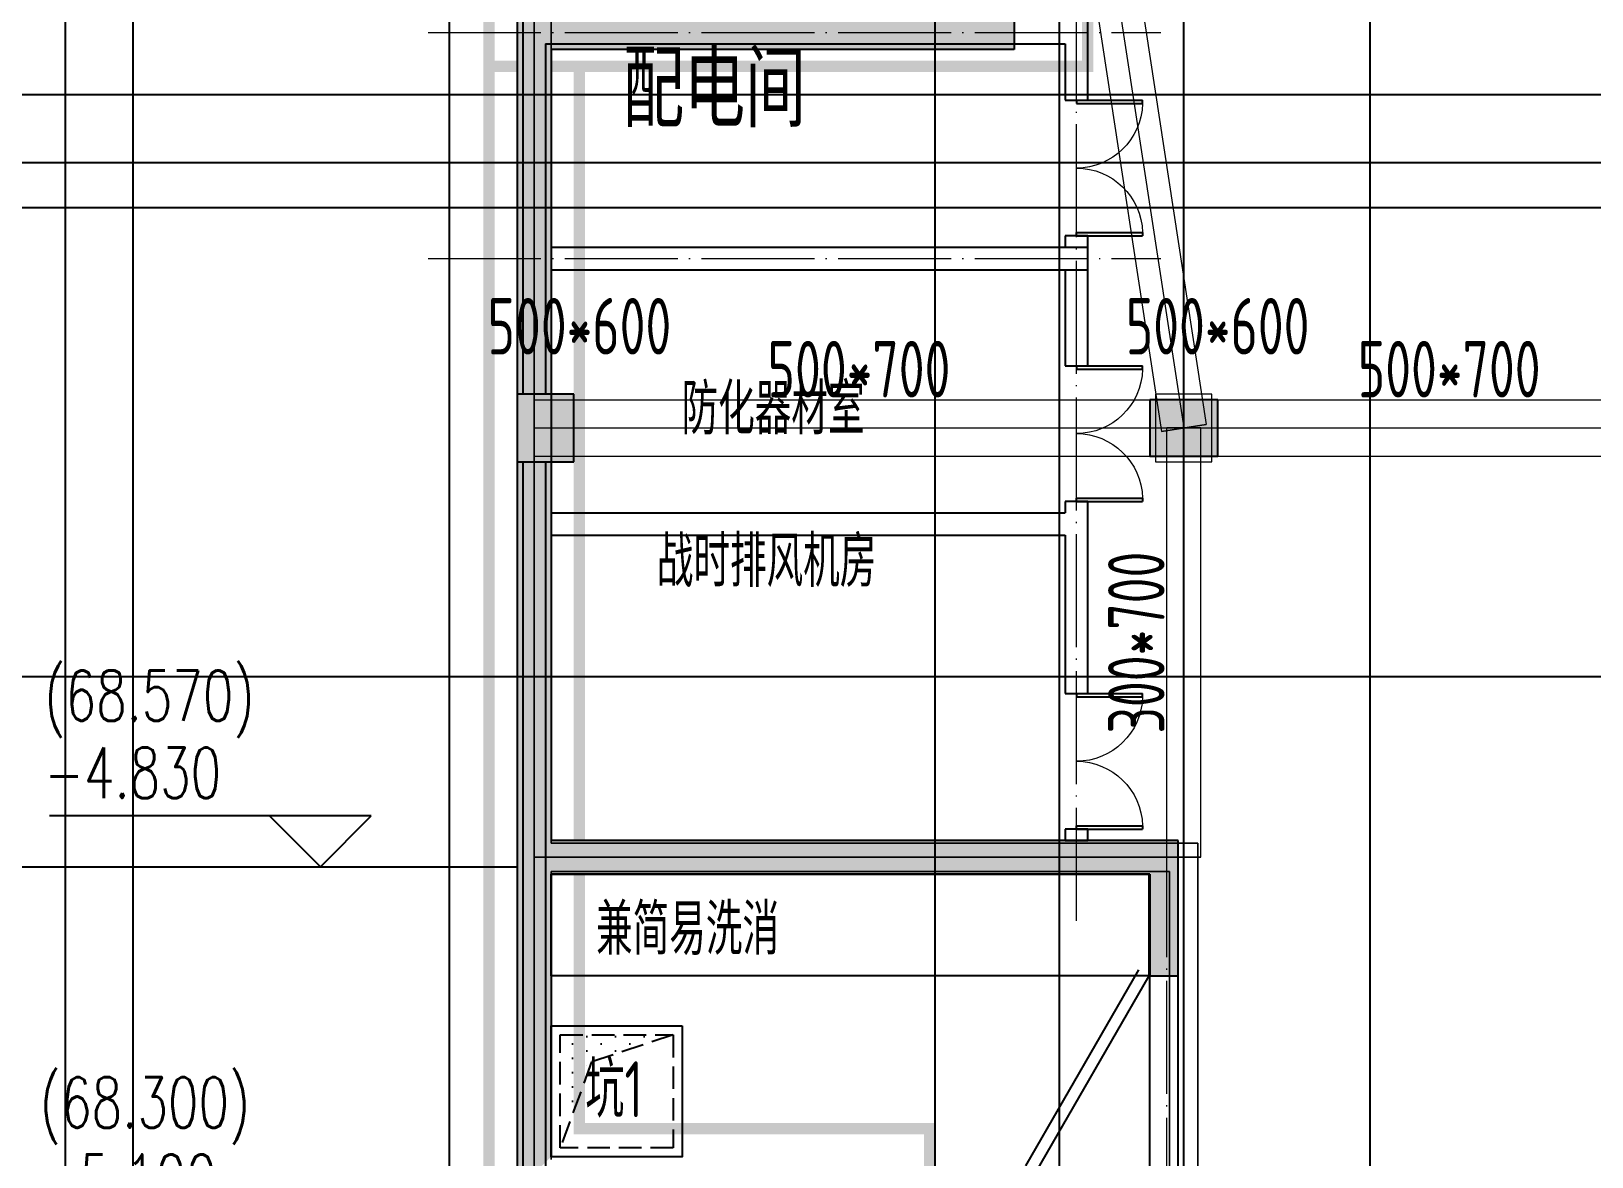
# Model space of a CAD drawing. Extents: x 369444 to 684549, y -549309 to 575337.
# Drawn here: x 474271 to 488087, y 434757 to 444718 of the extents above; entities that cross this region are included whole.
import ezdxf

# ---------------------------------------------------------------- set-up
doc = ezdxf.new("R2010")
doc.units = 0
doc.header["$LTSCALE"] = 1000
doc.header["$MEASUREMENT"] = 0
for name, pattern in [('__DASH', [0.35, 0.25, -0.1]), ('DASH', [0.35, 0.25, -0.1]), ('DOTE', [2.42, 2, -0.2, 0.02, -0.2])]:
    doc.linetypes.add(name, pattern=pattern)
for name, color, linetype, lineweight, true_color in [('-1-0-1', 7, 'Continuous', 0, 0xc0c0c0), ('-1-1-2', 7, 'Continuous', 0, 0xc0c0c0), ('-2-0-1', 1, 'Continuous', 0, 0xff0000), ('-2-1-2', 9, 'Continuous', 0, 0x808080), ('1-6-1', 7, 'Continuous', 0, 0x55ff55), ('1-6-2', 7, 'Continuous', 0, 0x55ff55), ('11-6-1', 2, 'Continuous', 0, 0xffff00), ('11-6-2', 2, 'Continuous', 0, 0xffff00), ('11-6-5', 2, 'Continuous', 0, 0xffff00), ('12-6-1', 4, 'Continuous', 0, 0x00ffff), ('12-6-2', 4, 'Continuous', 0, 0x00ffff), ('12-6-5', 4, 'Continuous', 0, 0x00ffff)]:
    doc.layers.add(name, color=color, linetype=linetype, lineweight=lineweight, true_color=true_color)
for name, color, linetype in [('1-标高箭头', 3, 'Continuous'), ('A-WALL-HATCH', 8, 'Continuous'), ('AIRD-PLUM', 122, 'Continuous'), ('COLUMN', 9, 'Continuous'), ('DIM_ELEV', 3, 'Continuous'), ('DOTE', 1, 'Continuous'), ('PUB_HATCH', 8, 'Continuous'), ('WALL', 9, 'Continuous'), ('WINDOW', 4, 'Continuous'), ('人防墙', 7, 'Continuous'), ('填充', 8, 'Continuous'), ('排水', 61, 'Continuous'), ('文字', 2, 'Continuous'), ('防火分区线', 7, 'Continuous')]:
    doc.layers.add(name, color=color, linetype=linetype)
doc.layers.add('DOTE2', color=122, linetype='DOTE', lineweight=9)
doc.layers.add('TEXT', color=7, linetype='Continuous', lineweight=13)
doc.styles.add('_HZTXT', font='txt.shx', dxfattribs={"width": 0.8, "bigfont": 'HZTXT.shx'})
doc.styles.add('_TCH_DIM', font='SIMPLEX', dxfattribs={"bigfont": 'GBCBIG'})
doc.styles.add('yjkcad', font='yjkeng.shx', dxfattribs={"width": 0.7, "height": 250, "bigfont": 'yjkchn.shx'})
doc.styles.add('说明', font='TSSDENG', dxfattribs={"width": 0.7, "bigfont": 'HZTXT'})

# ---------------------------------------------------------------- blocks, each defined once
blk = doc.blocks.new('$DorLib2D$00000002')
for p, q in [((-0.5, 0), (-0.5, 0.4875)), ((-0.475, 0.4875), (-0.5, 0.4875)), ((-0.475, 0), (-0.475, 0.4875)), ((0.475, 0), (0.475, 0.4875)), ((0.475, 0.4875), (0.5, 0.4875)), ((0.5, 0), (0.5, 0.4875)), ((-0.5, 0), (-0.475, 0)), ((0.5, 0), (0.475, 0))]:
    blk.add_line(p, q)
at = {"lineweight": 13}
for centre, start, end in [((-0.4875, 0), 0, 88.53072), ((0.4875, 0), 91.46928, 180)]:
    blk.add_arc(centre, 0.4875, start, end, dxfattribs=at)
blk = doc.blocks.new('$DorLib2D$00000182')
at = {"color": 0}
for p, q in [((-0.5267, 0.1129), (0.3394, 0.6129)), ((-0.5, 0.0667), (0.366, 0.5667))]:
    blk.add_line(p, q, dxfattribs=at)
blk = doc.blocks.new('JSK1000')
at = {"layer": 'AIRD-PLUM'}
h = blk.add_hatch(dxfattribs=at)
h.set_pattern_fill('DOTS', color=8, scale=80, style=0)
h.set_pattern_definition([(0, (-20, -20), (63.5, 127), [0, -127])])
h.paths.add_polyline_path([(80, 1080), (80, 80), (321, 803), (1080, 1080)])
at = {"layer": 'AIRD-PLUM', "ltscale": 0.25}
blk.add_lwpolyline([(0, 0), (1160, 0), (1160, 1160), (0, 1160)], close=True, dxfattribs=at)
at = {"layer": 'AIRD-PLUM', "color": 8, "linetype": 'DASH', "ltscale": 0.8}
blk.add_lwpolyline([(80, 80), (1080, 80), (1080, 1080), (80, 1080)], close=True, dxfattribs=at)
blk.add_lwpolyline([(80, 80), (321, 803), (1080, 1080)], dxfattribs=at)
blk = doc.blocks.new('A$C69B9310D')
at = {"layer": 'AIRD-PLUM', "xscale": -1, "rotation": 90}
blk.add_blockref('JSK1000', (1160, 1160), dxfattribs=at)
at = {"layer": '文字', "style": '说明', "width": 0.7}
blk.add_text('坑1', height=495, dxfattribs=at).set_placement((302, 350))

msp = doc.modelspace()

# ---------------------------------------------------------------- hatches: boundary and pattern name
at = {"layer": 'A-WALL-HATCH'}
for points in [[(479074.7, 440906.6), (479074.7, 441506.6), (478574.7, 441506.6), (478574.7, 440906.6)], [(484774.9, 440956.9), (484774.9, 441456.9), (484174.9, 441456.9), (484174.9, 440956.9)]]:
    msp.add_hatch(color=256, dxfattribs=at).paths.add_polyline_path(points)
at = {"layer": 'PUB_HATCH'}
for points in [[(478874.6, 449957), (478574.6, 449957), (478574.6, 444656.9), (478814.6, 444676.9), (478874.6, 444806.9)], [(482924.6, 449727), (482724.6, 449707), (482724.6, 444806.9), (482974.6, 444556.9), (482974.6, 449607)], [(482974.6, 444556.9), (482724.6, 444806.9), (478874.6, 444806.9), (478814.6, 444676.9), (478874.6, 444556.9)], [(478814.6, 444676.9), (478574.6, 444656.9), (478574.6, 439707), (478874.6, 439707), (478874.6, 444556.9)], [(478874.6, 439707), (478574.6, 439707), (478574.6, 437407), (478814.6, 437407), (478874.6, 437557)], [(484174.6, 437257), (484424.6, 437557), (478874.6, 437557), (478814.6, 437407), (478874.6, 437257)], [(484174.6, 437257), (484174.6, 436357), (484424.6, 436357), (484424.6, 437557)], [(478814.6, 437407), (478574.6, 437407), (478574.6, 434457), (478874.6, 434757), (478874.6, 437257)]]:
    msp.add_hatch(color=256, dxfattribs=at).paths.add_polyline_path(points)

# ---------------------------------------------------------------- linework, layer by layer
at = {"layer": '-1-0-1', "color": 0}
for p in [(478724.4, 441207.1, -3600), (484474.3, 441207.1, -3600), (478724.4, 437407.2, -3600), (484474.3, 437407.2, -3600)]:
    msp.add_point(p, dxfattribs=at)
at = {"layer": '-1-1-2', "color": 0}
for p, q in [((478724.4, 441207.1, -3600), (478724.4, 441207.1)), ((484474.3, 441207.1, -3600), (484474.3, 441207.1)), ((478724.4, 437407.2, -3600), (478724.4, 437407.2)), ((484474.3, 437407.2, -3600), (484474.3, 437407.2))]:
    msp.add_line(p, q, dxfattribs=at)
at = {"layer": '-2-0-1', "color": 0}
for p, q in [((483174.3, 449706.9, -3600), (484474.3, 441207.1, -3600)), ((478724.4, 441207.1, -3600), (478724.4, 448932.2, -3600)), ((478724.4, 441207.1, -3600), (484474.3, 441207.1, -3600)), ((478724.4, 437407.2, -3600), (478724.4, 441207.1, -3600)), ((484474.3, 437407.2, -3600), (484474.3, 441207.1, -3600)), ((484474.3, 441207.1, -3600), (489174.3, 441207.1, -3600)), ((478724.4, 434607.2, -3600), (478724.4, 437407.2, -3600)), ((478724.4, 437407.2, -3600), (484474.3, 437407.2, -3600)), ((484474.3, 433807.2, -3600), (484474.3, 437407.2, -3600))]:
    msp.add_line(p, q, dxfattribs=at)
at = {"layer": '-2-1-2', "color": 0}
for p, q in [((483174.3, 449706.9), (484474.3, 441207.1)), ((478724.4, 441207.1), (478724.4, 448932.2)), ((478724.4, 441207.1), (484474.3, 441207.1)), ((478724.4, 437407.2), (478724.4, 441207.1)), ((484474.3, 437407.2), (484474.3, 441207.1)), ((484474.3, 441207.1), (489174.3, 441207.1)), ((478724.4, 434607.2), (478724.4, 437407.2)), ((478724.4, 437407.2), (484474.3, 437407.2)), ((484474.3, 433807.2), (484474.3, 437407.2))]:
    msp.add_line(p, q, dxfattribs=at)
at = {"layer": '1-6-1', "color": 0}
for p, q in [((478574.4, 448932.2, -8700), (478574.4, 441207.1, -8700)), ((478574.4, 441207.1, -5100), (478574.4, 448932.2, -5100)), ((478874.4, 448807.2, -5100), (478874.4, 441207.1, -5100)), ((478874.4, 441207.1, -8700), (478874.4, 448807.2, -8700)), ((478574.4, 441207.1, -8700), (478574.4, 441207.1, -5100)), ((478574.4, 441207.1, -3600), (478574.4, 437407.2, -3600)), ((478574.4, 441207.1), (478574.4, 441207.1, -3600)), ((478574.4, 437407.2), (478574.4, 441207.1)), ((478874.4, 441207.1, -5100), (478874.4, 441207.1, -8700)), ((478874.4, 441207.1), (478874.4, 437532.2)), ((478874.4, 441207.1, -3600), (478874.4, 441207.1)), ((478874.4, 437532.2, -3600), (478874.4, 441207.1, -3600)), ((478574.4, 437407.2, -3600), (478574.4, 434607.2, -3600)), ((478574.4, 437407.2), (478574.4, 437407.2, -3600)), ((478574.4, 434607.2), (478574.4, 437407.2)), ((478574.4, 437407.2, -3600), (478574.4, 437407.2)), ((478874.4, 437532.2, -3600), (478874.4, 437532.2)), ((484599.3, 437532.2, -3600), (478874.4, 437532.2, -3600)), ((478874.4, 437532.2), (484599.3, 437532.2)), ((478874.4, 437532.2), (478874.4, 437532.2, -3600)), ((484599.3, 437532.2), (484599.3, 433807.2)), ((484599.3, 437532.2, -3600), (484599.3, 437532.2)), ((484599.3, 433807.2, -3600), (484599.3, 437532.2, -3600)), ((484599.3, 437532.2), (484599.3, 437532.2, -3600)), ((478874.4, 437282.2), (478874.4, 434732.2)), ((478874.4, 437282.2, -3600), (478874.4, 437282.2)), ((478874.4, 434732.2, -3600), (478874.4, 437282.2, -3600)), ((478874.4, 437282.2), (478874.4, 437282.2, -3600)), ((484349.3, 437282.2), (478874.4, 437282.2)), ((478874.4, 437282.2, -3600), (484349.3, 437282.2, -3600)), ((484349.3, 437282.2, -3600), (484349.3, 433932.2, -3600)), ((484349.3, 437282.2), (484349.3, 437282.2, -3600)), ((484349.3, 433932.2), (484349.3, 437282.2)), ((484349.3, 437282.2, -3600), (484349.3, 437282.2))]:
    msp.add_line(p, q, dxfattribs=at)
at = {"layer": '1-6-2', "color": 0}
for p, q in [((478724.4, 448932.2, -5100), (478724.4, 441207.1, -5100)), ((478724.4, 441207.1, -8700), (478724.4, 448932.2, -8700)), ((478724.4, 441207.1, -5100), (478724.4, 441207.1, -8700)), ((478724.4, 441207.1), (478724.4, 437407.2)), ((478724.4, 441207.1, -3600), (478724.4, 441207.1)), ((478724.4, 437407.2, -3600), (478724.4, 441207.1, -3600)), ((478724.4, 437407.2), (478724.4, 434607.2)), ((478724.4, 437407.2, -3600), (478724.4, 437407.2)), ((478724.4, 434607.2, -3600), (478724.4, 437407.2, -3600)), ((478724.4, 437407.2), (478724.4, 437407.2, -3600)), ((484474.3, 437407.2), (478724.4, 437407.2)), ((478724.4, 437407.2, -3600), (484474.3, 437407.2, -3600)), ((478724.4, 437407.2), (478724.4, 437407.2, -3600)), ((484474.3, 437407.2), (484474.3, 433807.2)), ((484474.3, 437407.2, -3600), (484474.3, 437407.2)), ((484474.3, 433807.2, -3600), (484474.3, 437407.2, -3600)), ((484474.3, 437407.2, -3600), (484474.3, 437407.2))]:
    msp.add_line(p, q, dxfattribs=at)
at = {"layer": '1-标高箭头'}
msp.add_lwpolyline([(474574.5, 425398.6, 0, 0, 0), (474574.5, 451957, 120, 0, 0), (474574.5, 452407, 0, 0, 0)], format="xyseb", dxfattribs=at)
at = {"layer": '11-6-1', "color": 0}
for p, q in [((478574.4, 441507.1, -5100), (478574.4, 440907.1, -5100)), ((479074.4, 441507.1, -5100), (478574.4, 441507.1, -5100)), ((478574.4, 441507.1, -8700), (478574.4, 440907.1, -8700)), ((479074.4, 441507.1, -8700), (478574.4, 441507.1, -8700)), ((478574.4, 441507.1, -8700), (478574.4, 441507.1, -5100)), ((479074.4, 440907.1, -5100), (479074.4, 441507.1, -5100)), ((479074.4, 440907.1, -8700), (479074.4, 441507.1, -8700)), ((479074.4, 441507.1, -8700), (479074.4, 441507.1, -5100)), ((484224.3, 441507.1), (484224.3, 440907.1)), ((484724.3, 441507.1), (484224.3, 441507.1)), ((484224.3, 441507.1, -3600), (484224.3, 440907.1, -3600)), ((484724.3, 441507.1, -3600), (484224.3, 441507.1, -3600)), ((484224.3, 441507.1, -3600), (484224.3, 441507.1)), ((484724.3, 440907.1), (484724.3, 441507.1)), ((484724.3, 440907.1, -3600), (484724.3, 441507.1, -3600)), ((484724.3, 441507.1, -3600), (484724.3, 441507.1)), ((478574.4, 440907.1, -5100), (479074.4, 440907.1, -5100)), ((478574.4, 440907.1, -8700), (479074.4, 440907.1, -8700)), ((478574.4, 440907.1, -8700), (478574.4, 440907.1, -5100)), ((479074.4, 440907.1, -8700), (479074.4, 440907.1, -5100)), ((484224.3, 440907.1), (484724.3, 440907.1)), ((484224.3, 440907.1, -3600), (484724.3, 440907.1, -3600)), ((484224.3, 440907.1, -3600), (484224.3, 440907.1)), ((484724.3, 440907.1, -3600), (484724.3, 440907.1))]:
    msp.add_line(p, q, dxfattribs=at)
at = {"layer": '11-6-2', "color": 0}
for p, q in [((478724.4, 441207.1, -8700), (478724.4, 441207.1, -5100)), ((484474.3, 441207.1, -3600), (484474.3, 441207.1))]:
    msp.add_line(p, q, dxfattribs=at)
at = {"layer": '12-6-1', "color": 0}
for p, q in [((483372, 449737.2), (484672, 441237.3)), ((483372, 449737.2, -800), (484672, 441237.3, -800)), ((482976.6, 449676.7), (484276.6, 441176.8)), ((482976.6, 449676.7, -800), (484276.6, 441176.8, -800)), ((478724.4, 441457.1), (478724.4, 440957.1)), ((478724.4, 441457.1, -700), (478724.4, 441457.1)), ((478724.4, 440957.1, -700), (478724.4, 441457.1, -700)), ((478724.4, 441457.1), (484474.3, 441457.1)), ((478724.4, 441457.1, -700), (484474.3, 441457.1, -700)), ((484474.3, 441457.1), (484474.3, 440957.1)), ((484474.3, 441457.1, -700), (484474.3, 441457.1)), ((484474.3, 440957.1, -700), (484474.3, 441457.1, -700)), ((484474.3, 441457.1), (489174.3, 441457.1)), ((484474.3, 441457.1, -700), (489174.3, 441457.1, -700)), ((484474.3, 441457.1), (484474.3, 440957.1)), ((484474.3, 441457.1, -700), (484474.3, 441457.1)), ((484474.3, 440957.1, -700), (484474.3, 441457.1, -700)), ((484672, 441237.3), (484276.6, 441176.8)), ((484276.6, 441176.8, -800), (484672, 441237.3, -800)), ((484276.6, 441176.8), (484276.6, 441176.8, -800)), ((484324.3, 441207.1), (484624.3, 441207.1)), ((484324.3, 441207.1, -700), (484324.3, 441207.1)), ((484624.3, 441207.1, -700), (484324.3, 441207.1, -700)), ((484324.3, 437407.2), (484324.3, 441207.1)), ((484324.3, 437407.2, -700), (484324.3, 441207.1, -700)), ((484624.3, 441207.1), (484624.3, 441207.1, -700)), ((484624.3, 437407.2), (484624.3, 441207.1)), ((484624.3, 437407.2, -700), (484624.3, 441207.1, -700)), ((484672, 441237.3, -800), (484672, 441237.3)), ((478724.4, 440957.1), (478724.4, 440957.1, -700)), ((478724.4, 440957.1), (484474.3, 440957.1)), ((478724.4, 440957.1, -700), (484474.3, 440957.1, -700)), ((484474.3, 440957.1), (484474.3, 440957.1, -700)), ((484474.3, 440957.1), (489174.3, 440957.1)), ((484474.3, 440957.1, -700), (489174.3, 440957.1, -700)), ((484474.3, 440957.1), (484474.3, 440957.1, -700)), ((484324.3, 437407.2), (484624.3, 437407.2)), ((484324.3, 437407.2, -700), (484324.3, 437407.2)), ((484624.3, 437407.2, -700), (484324.3, 437407.2, -700)), ((484624.3, 437407.2), (484624.3, 437407.2, -700))]:
    msp.add_line(p, q, dxfattribs=at)
at = {"layer": '12-6-2', "color": 0}
for p, q in [((483174.3, 449706.9), (484474.3, 441207.1)), ((478724.4, 441207.1), (484474.3, 441207.1)), ((484474.3, 437407.2), (484474.3, 441207.1)), ((484474.3, 441207.1), (489174.3, 441207.1))]:
    msp.add_line(p, q, dxfattribs=at)
at = {"layer": 'COLUMN', "color": 8}
for p, q in [((479074.7, 441506.6), (478574.7, 441506.6)), ((478574.7, 441506.6), (478574.7, 440906.6)), ((479074.7, 440906.6), (479074.7, 441506.6)), ((484774.9, 441456.9), (484174.9, 441456.9)), ((484174.9, 441456.9), (484174.9, 440956.9)), ((484774.9, 440956.9), (484774.9, 441456.9)), ((478574.7, 440906.6), (479074.7, 440906.6)), ((484174.9, 440956.9), (484774.9, 440956.9))]:
    msp.add_line(p, q, dxfattribs=at)
at = {"layer": 'DIM_ELEV'}
for p, q in [((477281.9, 437773.9), (474431.9, 437773.9)), ((476831.9, 437323.9), (476381.9, 437773.9)), ((476831.9, 437323.9), (477281.9, 437773.9))]:
    msp.add_line(p, q, dxfattribs=at)
at = {"layer": 'DOTE', "color": 8}
for p, q in [((474574.5, 59364.2), (474574.5, 476704.8)), ((475174.5, 59364.2), (475174.5, 476704.8)), ((477974.5, 261807), (477974.5, 476704.8)), ((482274.5, 59364.2), (482274.5, 476704.8)), ((483374.5, 59364.2), (483374.5, 476704.8)), ((484474.5, 261807), (484474.5, 476704.8)), ((486124.5, 261807), (486124.5, 476704.8))]:
    msp.add_line(p, q, dxfattribs=at)
at = {"layer": 'DOTE', "color": 8, "lineweight": -2}
for p, q in [((377844.4, 444157), (624570.9, 444157)), ((377844.4, 443557), (624570.9, 443557)), ((377844.4, 443157), (624570.9, 443157)), ((377844.4, 439007), (624570.9, 439007))]:
    msp.add_line(p, q, dxfattribs=at)
at = {"layer": 'DOTE2', "linetype": 'DOTE', "ltscale": 0.5}
for points, elevation in [([(483524.6, 436845.4), (483524.6, 449261.5)], 193.3), ([(477784.2, 444706.9), (484271.4, 444706.9)], 193.3), ([(477784.2, 442706.9), (484271.4, 442706.9)], 193.3), ([(484324.5, 424422.6), (484324.5, 438330.9)], -193.1)]:
    msp.add_lwpolyline(points, dxfattribs=dict(at, elevation=elevation))
at = {"layer": 'WALL'}
for p, q in [((478574.6, 449957), (478574.6, 444656.9)), ((482974.6, 449607), (482974.6, 444556.9)), ((483624.5, 444106.9), (483624.5, 444806.9)), ((478574.6, 444656.9), (478574.6, 439707)), ((478824.5, 444606.9), (482824.5, 444606.9)), ((482824.5, 444606.9), (483424.5, 444606.9)), ((483424.5, 444606.9), (483424.5, 444106.9)), ((482974.6, 444556.9), (478874.6, 444556.9)), ((478874.6, 444556.9), (478874.6, 439707)), ((483424.5, 444106.9), (483624.5, 444106.9)), ((478874.5, 442806.9), (483424.5, 442806.9)), ((478874.5, 442806.9), (478874.5, 442606.9)), ((478874.6, 442806.9), (483624.6, 442806.9)), ((478874.6, 442806.9), (478874.6, 442606.9)), ((483624.5, 442906.9), (483424.5, 442906.9)), ((483424.5, 442906.9), (483424.5, 442806.9)), ((483624.5, 442606.9), (483624.5, 442906.9)), ((483624.6, 441756.6), (483624.6, 442806.9)), ((478874.5, 442606.9), (483624.5, 442606.9)), ((478874.6, 442606.9), (483424.6, 442606.9)), ((483424.6, 442606.9), (483424.6, 441756.6)), ((483424.6, 441756.6), (483624.6, 441756.6)), ((478874.6, 440457), (483424.6, 440457)), ((478874.6, 440457), (478874.6, 440257)), ((483624.6, 440556.6), (483424.6, 440556.6)), ((483424.6, 440556.6), (483424.6, 440457)), ((483624.6, 440357), (483624.6, 440556.6)), ((483624.6, 438856.6), (483624.6, 440357)), ((478874.6, 440257), (483424.6, 440257)), ((483424.6, 440257), (483424.6, 438856.6)), ((478574.6, 439707), (478574.6, 437407)), ((478874.6, 439707), (478874.6, 437557)), ((483424.6, 438856.6), (483624.6, 438856.6)), ((484424.6, 437557), (478874.6, 437557)), ((483624.6, 437656.6), (483424.6, 437656.6)), ((483424.6, 437656.6), (483424.6, 437557)), ((483424.6, 437557), (483624.6, 437557)), ((483624.6, 437557), (483624.6, 437656.6)), ((484424.6, 436357), (484424.6, 437557)), ((478574.6, 437407), (478574.6, 434457)), ((478874.6, 437257), (478874.6, 434757)), ((484174.6, 437257), (478874.6, 437257)), ((484174.6, 437257), (484174.6, 436357)), ((484174.6, 436357), (484424.6, 436357))]:
    msp.add_line(p, q, dxfattribs=at)
at = {"layer": 'WALL', "linetype": 'ByBlock'}
for p, q in [((478624.5, 449006.9), (478624.5, 444706.9)), ((478624.5, 444706.9), (478624.5, 441506.6)), ((478824.5, 444606.9), (478824.5, 441506.6)), ((478624.5, 440906.6), (478624.5, 432159.1)), ((478824.5, 440906.6), (478824.5, 432159.1))]:
    msp.add_line(p, q, dxfattribs=at)
at = {"layer": 'WINDOW', "color": 0}
for p, q in [((484174.6, 434357, 193.3), (484174.6, 436357, 193.3)), ((484424.6, 434357, 193.3), (484424.6, 436357, 193.3))]:
    msp.add_line(p, q, dxfattribs=at)
at = {"layer": '人防墙', "color": 3}
msp.add_lwpolyline([(484166.3, 436357), (478874.6, 436357), (478874.6, 437257), (484166.3, 437257)], close=True, dxfattribs=at)
at = {"layer": '排水', "linetype": 'ByBlock', "lineweight": -2, "ltscale": 6}
msp.add_lwpolyline([(471024.5, 437323.9), (478574.5, 437323.9)], dxfattribs=at)
at = {"layer": '防火分区线', "color": 130, "linetype": 'DASH', "ltscale": 8, "const_width": 100}
for points in [[(483624.6, 458642.7), (483624.6, 444407), (479124.6, 444407), (479124.5, 435007), (482224.6, 435007), (482224.6, 434357), (484724.5, 434357), (484724.5, 429406.4), (479124.6, 429406.4), (479124.6, 425457), (466374.6, 425457)], [(478324.6, 445207), (478324.5, 434207), (481424.6, 434207), (481424.6, 433557), (483924.5, 433557), (483924.5, 430206.4), (478324.6, 430206.4), (478324.6, 426257), (465574.6, 426257)]]:
    msp.add_lwpolyline(points, dxfattribs=at)
at = {"layer": '防火分区线', "linetype": '__DASH', "lineweight": -2, "ltscale": 8, "const_width": 100}
msp.add_lwpolyline([(483624.6, 458642.7), (483624.6, 444407), (478324.6, 444407), (478324.6, 455157)], dxfattribs=at)

# ---------------------------------------------------------------- block references
at = {"layer": 'WINDOW', "xscale": -1200, "yscale": 1200, "zscale": -1200}
for p, rotation in [((483524.5, 443506.9), 269.999999781434), ((483524.6, 441156.6), 270), ((483524.6, 438256.6), 269.9999996877627)]:
    msp.add_blockref('$DorLib2D$00000002', p, dxfattribs=dict(at, rotation=rotation))
at = {"layer": 'WINDOW', "color": 0, "xscale": -2000, "yscale": 2000, "zscale": -2000, "rotation": 90.00000012670496}
msp.add_blockref('$DorLib2D$00000182', (484299.6, 435357), dxfattribs=at)
at = {"layer": '填充'}
msp.add_blockref('A$C69B9310D', (478874.6, 434757, 0), dxfattribs=at)

# ---------------------------------------------------------------- texts
at = {"color": 2, "style": '_TCH_DIM'}
msp.add_text('防化器材室', height=450, rotation=0, dxfattribs=at).set_placement((480028.4, 441149.2, -96.5))
for s, p in [('战时排风机房', (479809.3, 439799.6, 193.3)), ('兼简易洗消', (479271.6, 436544.4, 193.2))]:
    msp.add_text(s, height=450, dxfattribs=at).set_placement(p)
at = {"layer": '11-6-5', "color": 0, "char_height": 500, "attachment_point": 8, "style": 'yjkcad'}
for insert in [(479124.4, 441857.1, -3600), (484774.3, 441857.1, -3600)]:
    msp.add_mtext('500*600', dxfattribs=dict(at, insert=insert))
at = {"layer": '12-6-5', "color": 0, "char_height": 500, "attachment_point": 8, "style": 'yjkcad'}
for insert in [(481599.4, 441477.1), (486824.3, 441477.1)]:
    msp.add_mtext('500*700', dxfattribs=dict(at, insert=insert))
at = {"layer": '12-6-5', "color": 0, "insert": (484304.3, 439307.1), "char_height": 500, "attachment_point": 8, "rotation": 90, "style": 'yjkcad'}
msp.add_mtext('300*700', dxfattribs=at)
at = {"layer": 'DIM_ELEV', "color": 7, "style": '_TCH_DIM', "width": 0.705882}
for s, p in [('(68.570)', (474386.9, 438613.9)), ('-4.830', (474386.9, 437931.4)), ('(68.300)', (474347.5, 435013.9)), ('-5.100', (474347.5, 434331.4))]:
    msp.add_text(s, height=446.25, dxfattribs=at).set_placement(p)
at = {"layer": 'TEXT', "color": 3, "style": '_HZTXT', "width": 0.8}
msp.add_text('配电间', height=675, dxfattribs=at).set_placement((479511.3, 443867.5, 0.1))

doc.saveas('drawing.dxf')
